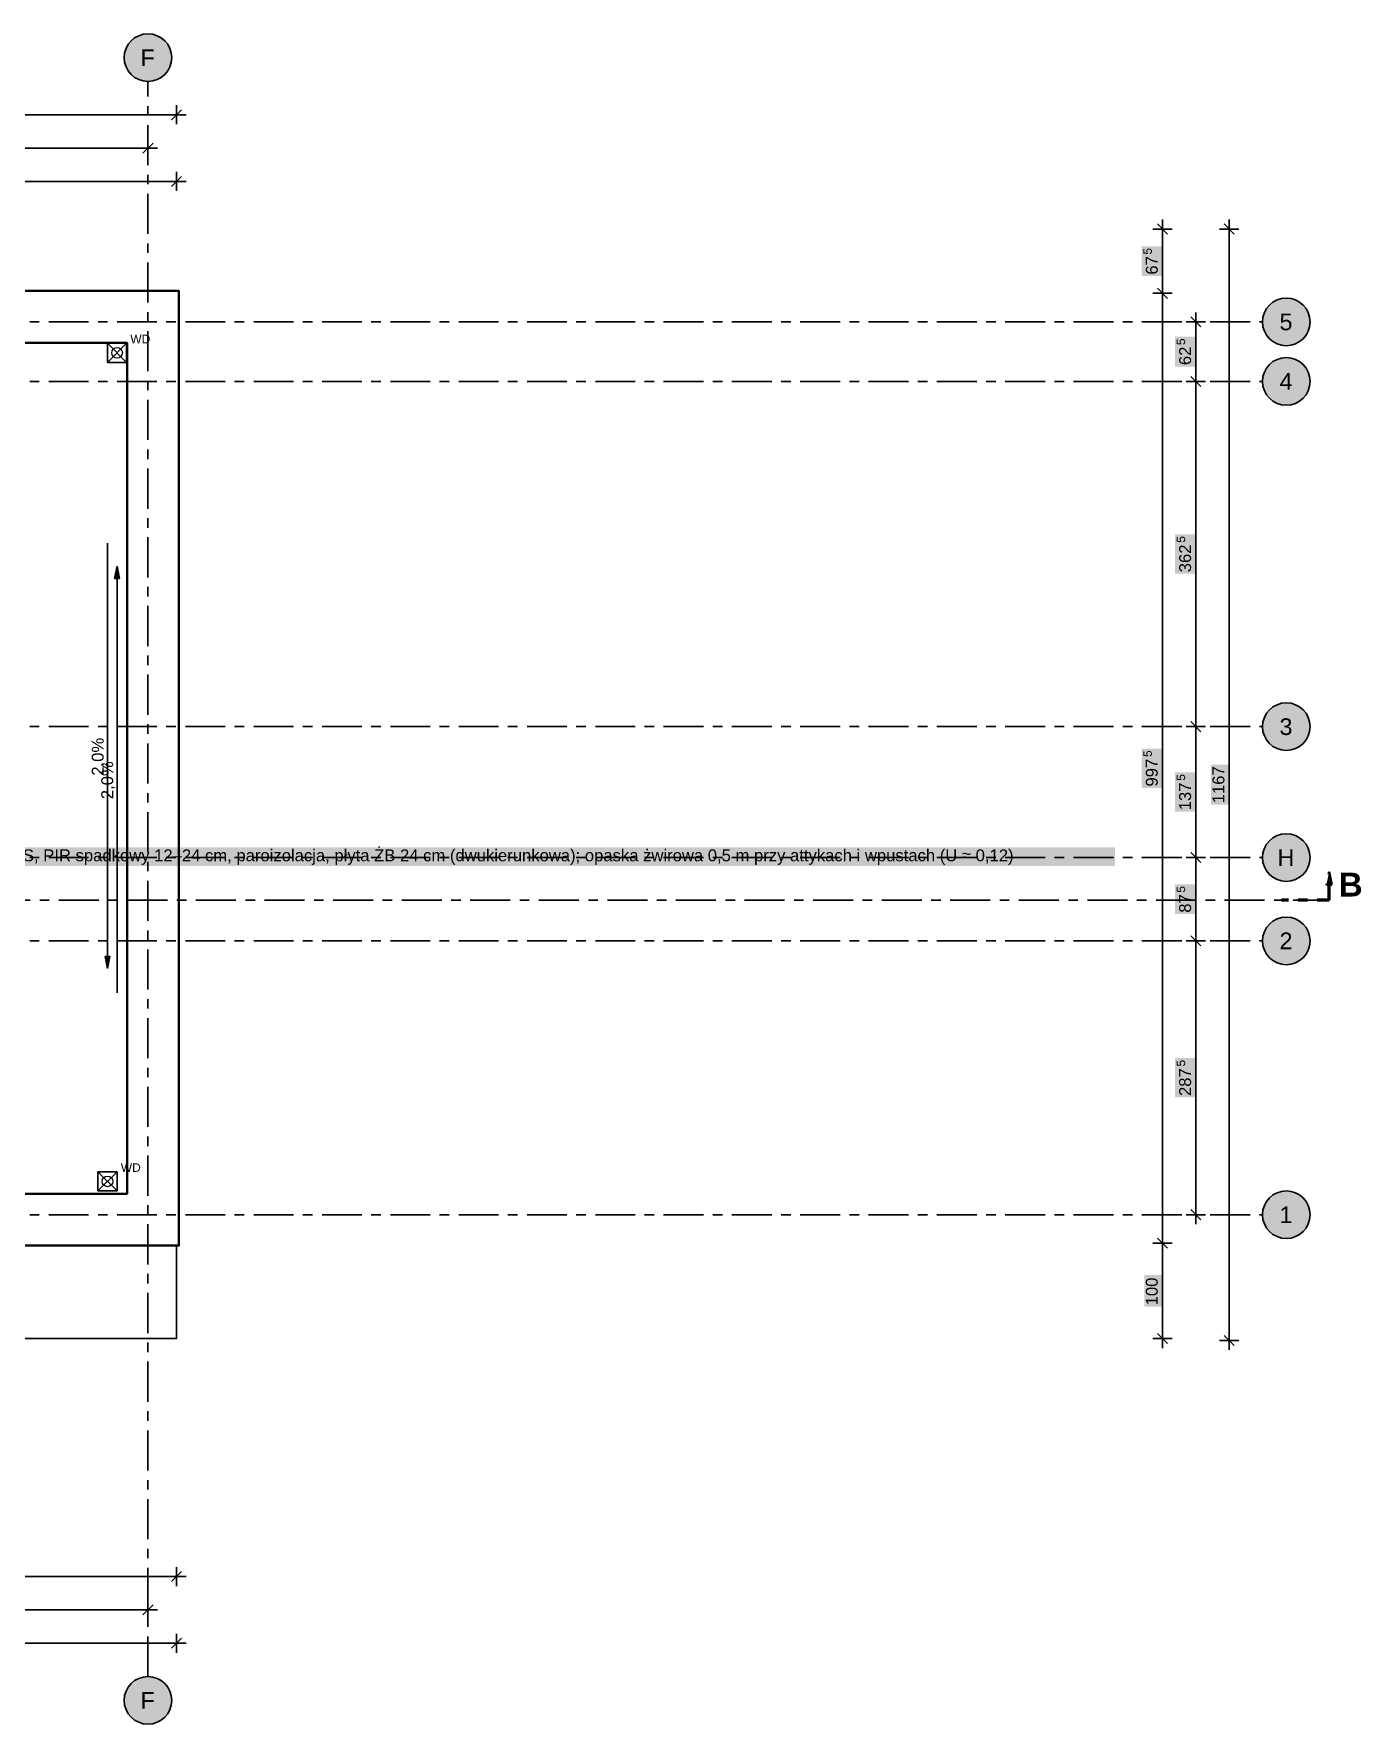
# Model space of a CAD drawing. Header units: metres. Extents: x -7.4 to 31.1, y -5.9 to 13.
# Drawn here: x 17.18 to 31.11, y -5.35 to 12.4 of the extents above; entities that cross this region are included whole.
import ezdxf

# ---------------------------------------------------------------- set-up
doc = ezdxf.new("R2010")
doc.units = ezdxf.units.M
doc.linetypes.add('PUNKTOWA', pattern=[10.5, 8.4, -1.05, 0, -1.05])
doc.linetypes.add('PUNKTOWA_KROTKA', pattern=[6.3, 4.2, -1.05, 0, -1.05])
for name, color, linetype, lineweight in [('A-MASKA', 7, 'Continuous', 18), ('A-OPISY', 2, 'Continuous', 25), ('A-OSIE', 1, 'PUNKTOWA', 25), ('A-PRZEKROJE', 1, 'PUNKTOWA_KROTKA', 50), ('A-SYMBOLE', 2, 'Continuous', 25), ('A-WIDOK', 7, 'Continuous', 25), ('A-WYMIARY', 1, 'Continuous', 25)]:
    doc.layers.add(name, color=color, linetype=linetype, lineweight=lineweight)
doc.styles.add('PL_ARIAL', font='arial.ttf')
doc.styles.add('PL_ARIAL_B', font='arialbd.ttf')

msp = doc.modelspace()

# ---------------------------------------------------------------- hatches: boundary and pattern name
at = {"layer": 'A-MASKA', "true_color": 0xffffff}
for points in [[(29.02, 9.856), (29.02, 10.169), (28.81, 10.169), (28.81, 9.856)], [(29.37, 8.906), (29.37, 9.219), (29.16, 9.219), (29.16, 8.906)], [(29.37, 6.731), (29.37, 7.144), (29.16, 7.144), (29.16, 6.731)], [(29.02, 4.481), (29.02, 4.894), (28.81, 4.894), (28.81, 4.481)], [(29.37, 4.231), (29.37, 4.644), (29.16, 4.644), (29.16, 4.231)], [(29.72, 4.305), (29.72, 4.725), (29.537, 4.725), (29.537, 4.305)], [(1.626, 3.663), (28.527, 3.663), (28.527, 3.856), (1.626, 3.856)], [(29.37, 3.156), (29.37, 3.469), (29.16, 3.469), (29.16, 3.156)], [(29.37, 1.231), (29.37, 1.644), (29.16, 1.644), (29.16, 1.231)], [(29.02, -0.967), (29.02, -0.633), (28.837, -0.633), (28.837, -0.967)]]:
    msp.add_hatch(color=7, dxfattribs=at).paths.add_polyline_path(points)
at = {"layer": 'A-OSIE', "true_color": 0xffffff}
for points in [[(18.625, 12.15), (18.623, 12.183), (18.616, 12.215), (18.606, 12.246), (18.592, 12.275), (18.573, 12.302), (18.552, 12.327), (18.527, 12.348), (18.5, 12.367), (18.471, 12.381), (18.44, 12.391), (18.408, 12.398), (18.375, 12.4), (18.342, 12.398), (18.31, 12.391), (18.279, 12.381), (18.25, 12.367), (18.223, 12.348), (18.198, 12.327), (18.177, 12.302), (18.158, 12.275), (18.144, 12.246), (18.134, 12.215), (18.127, 12.183), (18.125, 12.15), (18.127, 12.117), (18.134, 12.085), (18.144, 12.054), (18.158, 12.025), (18.177, 11.998), (18.198, 11.973), (18.223, 11.952), (18.25, 11.933), (18.279, 11.919), (18.31, 11.909), (18.342, 11.902), (18.375, 11.9), (18.408, 11.902), (18.44, 11.909), (18.471, 11.919), (18.5, 11.933), (18.527, 11.952), (18.552, 11.973), (18.573, 11.998), (18.592, 12.025), (18.606, 12.054), (18.616, 12.085), (18.623, 12.117)], [(30.577, 9.375), (30.575, 9.408), (30.569, 9.44), (30.558, 9.471), (30.544, 9.5), (30.525, 9.527), (30.504, 9.552), (30.479, 9.573), (30.452, 9.592), (30.423, 9.606), (30.392, 9.616), (30.36, 9.623), (30.327, 9.625), (30.294, 9.623), (30.262, 9.616), (30.231, 9.606), (30.202, 9.592), (30.175, 9.573), (30.15, 9.552), (30.129, 9.527), (30.111, 9.5), (30.096, 9.471), (30.086, 9.44), (30.079, 9.408), (30.077, 9.375), (30.079, 9.342), (30.086, 9.31), (30.096, 9.279), (30.111, 9.25), (30.129, 9.223), (30.15, 9.198), (30.175, 9.177), (30.202, 9.158), (30.231, 9.144), (30.262, 9.134), (30.294, 9.127), (30.327, 9.125), (30.36, 9.127), (30.392, 9.134), (30.423, 9.144), (30.452, 9.158), (30.479, 9.177), (30.504, 9.198), (30.525, 9.223), (30.544, 9.25), (30.558, 9.279), (30.569, 9.31), (30.575, 9.342)], [(30.577, 8.75), (30.575, 8.783), (30.569, 8.815), (30.558, 8.846), (30.544, 8.875), (30.525, 8.902), (30.504, 8.927), (30.479, 8.948), (30.452, 8.967), (30.423, 8.981), (30.392, 8.991), (30.36, 8.998), (30.327, 9), (30.294, 8.998), (30.262, 8.991), (30.231, 8.981), (30.202, 8.967), (30.175, 8.948), (30.15, 8.927), (30.129, 8.902), (30.111, 8.875), (30.096, 8.846), (30.086, 8.815), (30.079, 8.783), (30.077, 8.75), (30.079, 8.717), (30.086, 8.685), (30.096, 8.654), (30.111, 8.625), (30.129, 8.598), (30.15, 8.573), (30.175, 8.552), (30.202, 8.533), (30.231, 8.519), (30.262, 8.509), (30.294, 8.502), (30.327, 8.5), (30.36, 8.502), (30.392, 8.509), (30.423, 8.519), (30.452, 8.533), (30.479, 8.552), (30.504, 8.573), (30.525, 8.598), (30.544, 8.625), (30.558, 8.654), (30.569, 8.685), (30.575, 8.717)], [(30.577, 5.125), (30.575, 5.158), (30.569, 5.19), (30.558, 5.221), (30.544, 5.25), (30.525, 5.277), (30.504, 5.302), (30.479, 5.323), (30.452, 5.342), (30.423, 5.356), (30.392, 5.366), (30.36, 5.373), (30.327, 5.375), (30.294, 5.373), (30.262, 5.366), (30.231, 5.356), (30.202, 5.342), (30.175, 5.323), (30.15, 5.302), (30.129, 5.277), (30.111, 5.25), (30.096, 5.221), (30.086, 5.19), (30.079, 5.158), (30.077, 5.125), (30.079, 5.092), (30.086, 5.06), (30.096, 5.029), (30.111, 5), (30.129, 4.973), (30.15, 4.948), (30.175, 4.927), (30.202, 4.908), (30.231, 4.894), (30.262, 4.884), (30.294, 4.877), (30.327, 4.875), (30.36, 4.877), (30.392, 4.884), (30.423, 4.894), (30.452, 4.908), (30.479, 4.927), (30.504, 4.948), (30.525, 4.973), (30.544, 5), (30.558, 5.029), (30.569, 5.06), (30.575, 5.092)], [(30.577, 3.75), (30.575, 3.783), (30.569, 3.815), (30.558, 3.846), (30.544, 3.875), (30.525, 3.902), (30.504, 3.927), (30.479, 3.948), (30.452, 3.967), (30.423, 3.981), (30.392, 3.991), (30.36, 3.998), (30.327, 4), (30.294, 3.998), (30.262, 3.991), (30.231, 3.981), (30.202, 3.967), (30.175, 3.948), (30.15, 3.927), (30.129, 3.902), (30.111, 3.875), (30.096, 3.846), (30.086, 3.815), (30.079, 3.783), (30.077, 3.75), (30.079, 3.717), (30.086, 3.685), (30.096, 3.654), (30.111, 3.625), (30.129, 3.598), (30.15, 3.573), (30.175, 3.552), (30.202, 3.533), (30.231, 3.519), (30.262, 3.509), (30.294, 3.502), (30.327, 3.5), (30.36, 3.502), (30.392, 3.509), (30.423, 3.519), (30.452, 3.533), (30.479, 3.552), (30.504, 3.573), (30.525, 3.598), (30.544, 3.625), (30.558, 3.654), (30.569, 3.685), (30.575, 3.717)], [(30.577, 2.875), (30.575, 2.908), (30.569, 2.94), (30.558, 2.971), (30.544, 3), (30.525, 3.027), (30.504, 3.052), (30.479, 3.073), (30.452, 3.092), (30.423, 3.106), (30.392, 3.116), (30.36, 3.123), (30.327, 3.125), (30.294, 3.123), (30.262, 3.116), (30.231, 3.106), (30.202, 3.092), (30.175, 3.073), (30.15, 3.052), (30.129, 3.027), (30.111, 3), (30.096, 2.971), (30.086, 2.94), (30.079, 2.908), (30.077, 2.875), (30.079, 2.842), (30.086, 2.81), (30.096, 2.779), (30.111, 2.75), (30.129, 2.723), (30.15, 2.698), (30.175, 2.677), (30.202, 2.658), (30.231, 2.644), (30.262, 2.634), (30.294, 2.627), (30.327, 2.625), (30.36, 2.627), (30.392, 2.634), (30.423, 2.644), (30.452, 2.658), (30.479, 2.677), (30.504, 2.698), (30.525, 2.723), (30.544, 2.75), (30.558, 2.779), (30.569, 2.81), (30.575, 2.842)], [(30.577, 0), (30.575, 0.033), (30.569, 0.065), (30.558, 0.096), (30.544, 0.125), (30.525, 0.152), (30.504, 0.177), (30.479, 0.198), (30.452, 0.217), (30.423, 0.231), (30.392, 0.241), (30.36, 0.248), (30.327, 0.25), (30.294, 0.248), (30.262, 0.241), (30.231, 0.231), (30.202, 0.217), (30.175, 0.198), (30.15, 0.177), (30.129, 0.152), (30.111, 0.125), (30.096, 0.096), (30.086, 0.065), (30.079, 0.033), (30.077, 0), (30.079, -0.033), (30.086, -0.065), (30.096, -0.096), (30.111, -0.125), (30.129, -0.152), (30.15, -0.177), (30.175, -0.198), (30.202, -0.217), (30.231, -0.231), (30.262, -0.241), (30.294, -0.248), (30.327, -0.25), (30.36, -0.248), (30.392, -0.241), (30.423, -0.231), (30.452, -0.217), (30.479, -0.198), (30.504, -0.177), (30.525, -0.152), (30.544, -0.125), (30.558, -0.096), (30.569, -0.065), (30.575, -0.033)], [(18.625, -5.1), (18.623, -5.067), (18.616, -5.035), (18.606, -5.004), (18.592, -4.975), (18.573, -4.948), (18.552, -4.923), (18.527, -4.902), (18.5, -4.883), (18.471, -4.869), (18.44, -4.859), (18.408, -4.852), (18.375, -4.85), (18.342, -4.852), (18.31, -4.859), (18.279, -4.869), (18.25, -4.883), (18.223, -4.902), (18.198, -4.923), (18.177, -4.948), (18.158, -4.975), (18.144, -5.004), (18.134, -5.035), (18.127, -5.067), (18.125, -5.1), (18.127, -5.133), (18.134, -5.165), (18.144, -5.196), (18.158, -5.225), (18.177, -5.252), (18.198, -5.277), (18.223, -5.298), (18.25, -5.317), (18.279, -5.331), (18.31, -5.341), (18.342, -5.348), (18.375, -5.35), (18.408, -5.348), (18.44, -5.341), (18.471, -5.331), (18.5, -5.317), (18.527, -5.298), (18.552, -5.277), (18.573, -5.252), (18.592, -5.225), (18.606, -5.196), (18.616, -5.165), (18.623, -5.133)]]:
    msp.add_hatch(color=7, dxfattribs=at).paths.add_polyline_path(points)
at = {"layer": 'A-PRZEKROJE', "true_color": 0x000000}
msp.add_hatch(color=7, dxfattribs=at).paths.add_polyline_path([(30.777, 3.601), (30.806, 3.464), (30.748, 3.464)])
at = {"layer": 'A-SYMBOLE', "true_color": 0x000000}
for points in [[(18.05, 6.81), (18.075, 6.682), (18.025, 6.682)], [(17.95, 2.584), (17.925, 2.711), (17.975, 2.711)]]:
    msp.add_hatch(color=7, dxfattribs=at).paths.add_polyline_path(points)

# ---------------------------------------------------------------- linework, layer by layer
at = {"layer": 'A-OSIE', "linetype": 'PUNKTOWA', "lineweight": 35, "ltscale": 0.050165, "flags": 128}
msp.add_lwpolyline([(18.375, -4.85), (18.375, 11.9)], dxfattribs=at)
at = {"layer": 'A-OSIE', "linetype": 'PUNKTOWA', "lineweight": 35, "ltscale": 0.04969, "flags": 128}
for points in [[(-6.341, 9.375), (30.077, 9.375)], [(-6.341, 8.75), (30.077, 8.75)], [(-6.341, 5.125), (30.077, 5.125)], [(-6.341, 3.75), (30.077, 3.75)], [(-6.341, 2.875), (30.077, 2.875)], [(-6.341, 0), (30.077, 0)]]:
    msp.add_lwpolyline(points, dxfattribs=at)
at = {"layer": 'A-OSIE', "linetype": 'Continuous', "lineweight": 35, "ltscale": 0.05}
for centre in [(18.375, 12.15), (30.327, 9.375), (30.327, 8.75), (30.327, 5.125), (30.327, 3.75), (30.327, 2.875), (30.327, 0), (18.375, -5.1)]:
    msp.add_circle(centre, 0.25, dxfattribs=at)
at = {"layer": 'A-PRZEKROJE', "lineweight": 50, "ltscale": 0.05, "flags": 128}
msp.add_lwpolyline([(30.777, 3.601), (30.806, 3.464), (30.748, 3.464)], close=True, dxfattribs=at)
at = {"layer": 'A-PRZEKROJE', "linetype": 'Continuous', "lineweight": 70, "ltscale": 0.05, "flags": 128}
msp.add_lwpolyline([(30.777, 3.301), (30.777, 3.476)], dxfattribs=at)
at = {"layer": 'A-PRZEKROJE', "linetype": 'PUNKTOWA', "lineweight": 35, "ltscale": 0.05, "flags": 128}
msp.add_lwpolyline([(-7.041, 3.301), (30.777, 3.301)], dxfattribs=at)
at = {"layer": 'A-PRZEKROJE', "linetype": 'PUNKTOWA_KROTKA', "lineweight": 70, "ltscale": 0.03, "flags": 128}
msp.add_lwpolyline([(30.777, 3.301), (30.277, 3.301)], dxfattribs=at)
at = {"layer": 'A-SYMBOLE', "lineweight": 35, "ltscale": 0.05}
for points in [[(17.95, 8.95), (18.15, 8.95), (18.15, 9.15), (17.95, 9.15)], [(18.05, 6.81), (18.075, 6.682), (18.025, 6.682)], [(17.95, 2.584), (17.925, 2.711), (17.975, 2.711)], [(17.85, 0.25), (18.05, 0.25), (18.05, 0.45), (17.85, 0.45)]]:
    msp.add_lwpolyline(points, close=True, dxfattribs=at)
at = {"layer": 'A-SYMBOLE', "lineweight": 25, "ltscale": 0.05}
for points in [[(17.95, 8.95), (18.15, 9.15)], [(18.15, 8.95), (17.95, 9.15)], [(17.85, 0.25), (18.05, 0.45)], [(18.05, 0.25), (17.85, 0.45)]]:
    msp.add_lwpolyline(points, dxfattribs=at)
at = {"layer": 'A-SYMBOLE', "lineweight": 35, "ltscale": 0.05}
for points in [[(17.95, 7.051), (17.95, 2.694)], [(18.05, 2.33), (18.05, 6.7)]]:
    msp.add_lwpolyline(points, dxfattribs=at)
at = {"layer": 'A-SYMBOLE', "lineweight": 25, "ltscale": 0.05}
for centre in [(18.05, 9.05), (17.95, 0.35)]:
    msp.add_circle(centre, 0.056, dxfattribs=at)
at = {"layer": 'A-WIDOK', "lineweight": 50, "ltscale": 0.05}
for points in [[(11.675, 9.075), (11.675, 9.7), (18.7, 9.7), (18.7, -0.325), (13.45, -0.325)], [(12.601, 0.23), (12.61, 0.23), (12.61, 0.22), (18.155, 0.22), (18.155, 9.155), (12.23, 9.155), (12.23, 9.08), (12.33, 9.08), (12.33, 8.795), (12.325, 8.795)]]:
    msp.add_lwpolyline(points, dxfattribs=at)
at = {"layer": 'A-WIDOK', "lineweight": 35, "ltscale": 0.05}
msp.add_lwpolyline([(18.675, -0.326), (18.675, -1.3), (13.45, -1.3)], dxfattribs=at)
at = {"layer": 'A-WYMIARY', "lineweight": 35, "ltscale": 0.05}
for points in [[(-2.52, 11.55), (18.775, 11.55)], [(18.622, 11.497), (18.728, 11.603)], [(18.675, 11.45), (18.675, 11.65)], [(-1.1, 11.2), (18.475, 11.2)], [(18.322, 11.147), (18.428, 11.253)], [(18.375, 11.1), (18.375, 11.3)], [(-2.52, 10.85), (18.775, 10.85)], [(18.622, 10.797), (18.728, 10.903)], [(18.675, 10.75), (18.675, 10.95)], [(28.927, 10.35), (29.127, 10.35)], [(29.08, 10.297), (28.974, 10.403)], [(29.027, -1.4), (29.027, 10.45)], [(29.627, 10.35), (29.827, 10.35)], [(29.78, 10.297), (29.674, 10.403)], [(29.727, -1.42), (29.727, 10.45)], [(28.927, 9.675), (29.127, 9.675)], [(29.08, 9.622), (28.974, 9.728)], [(29.43, 9.322), (29.324, 9.428)], [(29.377, -0.1), (29.377, 9.475)], [(29.277, 9.375), (29.477, 9.375)], [(29.277, 8.75), (29.477, 8.75)], [(29.43, 8.697), (29.324, 8.803)], [(29.43, 5.072), (29.324, 5.178)], [(29.277, 5.125), (29.477, 5.125)], [(29.277, 3.75), (29.477, 3.75)], [(29.43, 3.697), (29.324, 3.803)], [(29.277, 2.875), (29.477, 2.875)], [(29.43, 2.822), (29.324, 2.928)], [(29.277, 0), (29.477, 0)], [(29.43, -0.053), (29.324, 0.053)], [(28.927, -0.3), (29.127, -0.3)], [(29.08, -0.353), (28.974, -0.247)], [(28.927, -1.3), (29.127, -1.3)], [(29.08, -1.353), (28.974, -1.247)], [(29.627, -1.32), (29.827, -1.32)], [(29.78, -1.373), (29.674, -1.267)], [(18.675, -3.7), (18.675, -3.9)], [(-2.52, -3.8), (18.775, -3.8)], [(18.622, -3.853), (18.728, -3.747)], [(18.375, -4.05), (18.375, -4.25)], [(-1.1, -4.15), (18.475, -4.15)], [(18.322, -4.203), (18.428, -4.097)], [(18.675, -4.4), (18.675, -4.6)], [(-2.52, -4.5), (18.775, -4.5)], [(18.622, -4.553), (18.728, -4.447)]]:
    msp.add_lwpolyline(points, dxfattribs=at)

# ---------------------------------------------------------------- texts
at = {"layer": 'A-OPISY', "style": 'PL_ARIAL'}
msp.add_text('Dach zielony ekstensywny NIEUŻYTKOWY nad garażem (pom. nieogrzewane) i pasem gospodarczym: substrat 8 cm, geowłóknina, mata drenażowa, włóknina, bariera przeciwkorzenna, 2 × papa SBS, PIR spadkowy 12–24 cm, paroizolacja, płyta ŻB 24 cm (dwukierunkowa); opaska żwirowa 0,5 m przy attykach i wpustach (U ≈ 0,12)', height=0.125, dxfattribs=at).set_placement((1.646, 3.711))
at = {"layer": 'A-OSIE', "style": 'PL_ARIAL'}
for s, p in [('F', (18.297, 12.062)), ('5', (30.256, 9.287)), ('4', (30.256, 8.662)), ('3', (30.256, 5.037)), ('H', (30.235, 3.663)), ('2', (30.256, 2.788)), ('1', (30.256, -0.088)), ('F', (18.297, -5.188))]:
    msp.add_text(s, height=0.175, dxfattribs=at).set_placement(p)
at = {"layer": 'A-PRZEKROJE', "style": 'PL_ARIAL_B'}
msp.add_text('B', height=0.25, dxfattribs=at).set_placement((30.877, 3.341))
at = {"layer": 'A-SYMBOLE', "style": 'PL_ARIAL'}
for p in [(18.19, 9.15), (18.09, 0.45)]:
    msp.add_text('WD', height=0.09, dxfattribs=at).set_placement(p)
for p in [(17.91, 4.61), (18.01, 4.363)]:
    msp.add_text('2,0%', height=0.125, rotation=90, dxfattribs=at).set_placement(p)
at = {"layer": 'A-WYMIARY', "style": 'PL_ARIAL'}
for s, height, p in [('5', 0.09, (28.915, 10.081)), ('67', 0.125, (28.977, 9.871)), ('5', 0.09, (29.265, 9.131)), ('62', 0.125, (29.327, 8.921)), ('5', 0.09, (29.265, 7.056)), ('362', 0.125, (29.327, 6.746)), ('5', 0.09, (28.915, 4.806)), ('997', 0.125, (28.977, 4.496)), ('5', 0.09, (29.265, 4.556)), ('1167', 0.125, (29.677, 4.32)), ('137', 0.125, (29.327, 4.246)), ('5', 0.09, (29.265, 3.381)), ('87', 0.125, (29.327, 3.171)), ('5', 0.09, (29.265, 1.556)), ('287', 0.125, (29.327, 1.246)), ('100', 0.125, (28.977, -0.952))]:
    msp.add_text(s, height=height, rotation=90, dxfattribs=at).set_placement(p)

doc.saveas('drawing.dxf')
